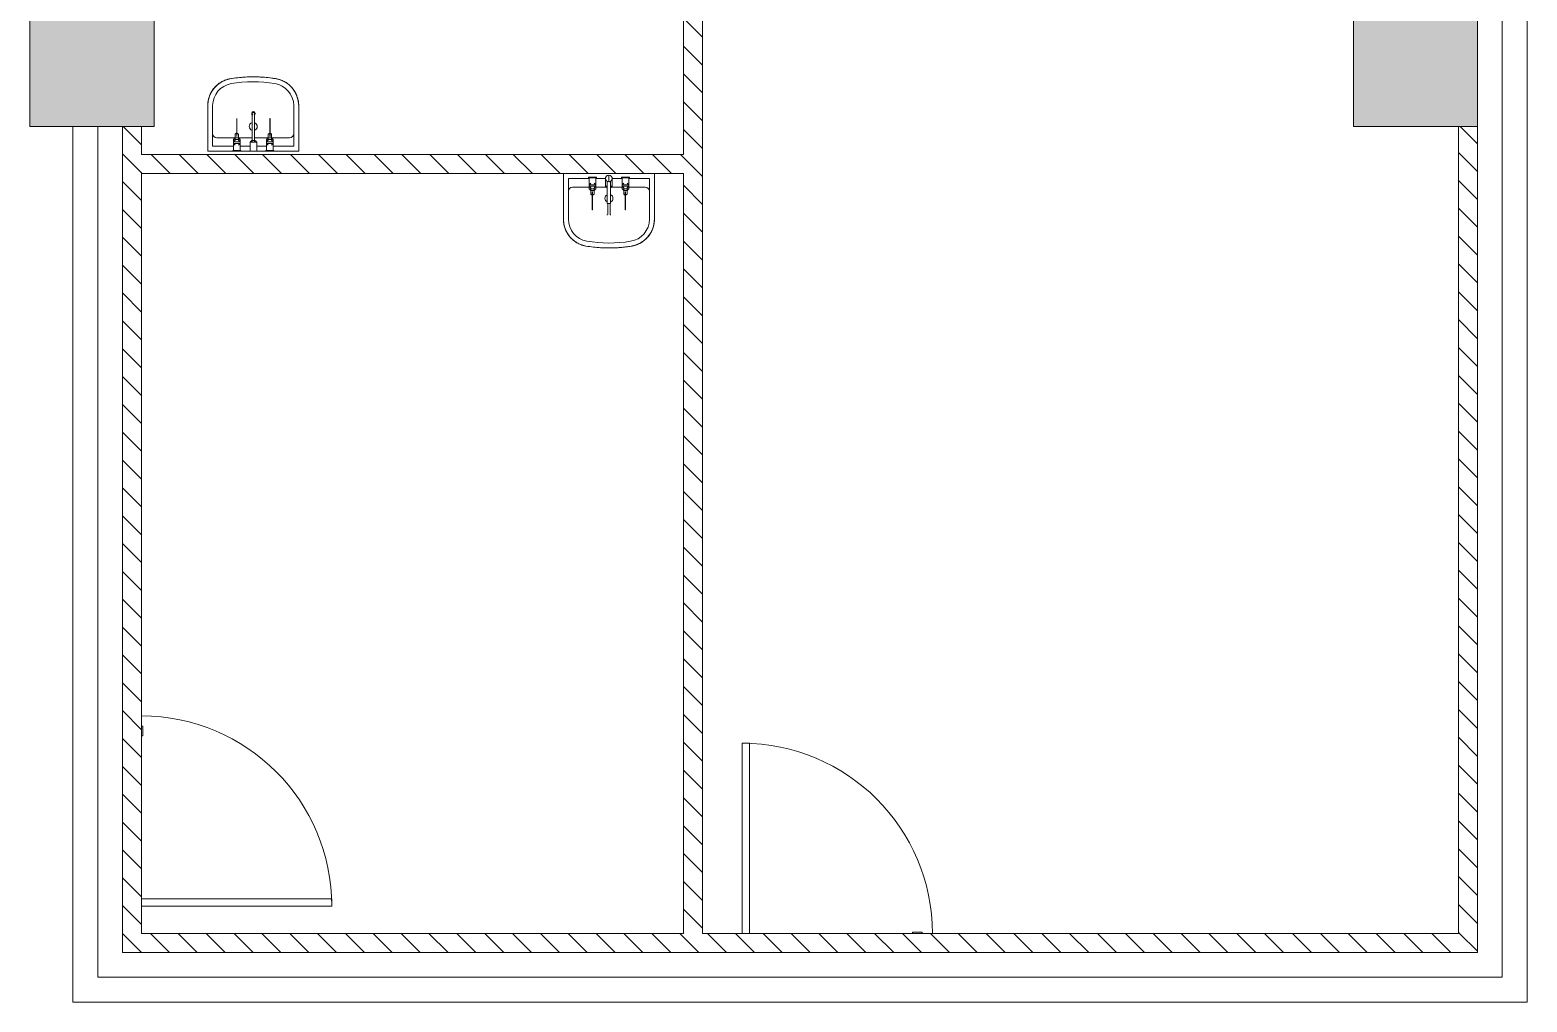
# Model space of a CAD drawing. Header units: millimetres. Extents: x -106145 to 154907, y -84585 to 152038.
# Drawn here: x 41014 to 50064, y -3935 to 1944 of the extents above; entities that cross this region are included whole.
import ezdxf

# ---------------------------------------------------------------- set-up
doc = ezdxf.new("R2010")
doc.units = ezdxf.units.MM
for name, color, linetype, lineweight in [('A-DOOR', 7, 'Continuous', 5), ('A-FLOR', 7, 'Continuous', 5), ('A-WALL', 7, 'Continuous', 5), ('A-WALL-PATT', 7, 'Continuous', 5), ('P-SANR-FIXT', 7, 'Continuous', 5), ('S-COLS', 7, 'Continuous', 5)]:
    doc.layers.add(name, color=color, linetype=linetype, lineweight=lineweight)
pattern_1 = [(315, (0, 0), (84.18955, 84.18955), [])]

# ---------------------------------------------------------------- blocks, each defined once
blk = doc.blocks.new('M_Concrete-Rectangular-Column - 750 x 750-3585654-Site Plan -MAIN')
at = {"layer": 'S-COLS', "true_color": 0xeaeaea}
blk.add_hatch(color=254, dxfattribs=at).paths.add_polyline_path([(-375, 375), (-375, -375), (375, -375), (375, 375), (-129.8, 375)], flags=0)
at = {"layer": 'S-COLS', "color": 254, "true_color": 0xdddddd}
for p, q in [((375, 375), (-375, 375)), ((-375, 375), (-375, -375)), ((375, -375), (375, 375)), ((-375, -375), (375, -375))]:
    blk.add_line(p, q, dxfattribs=at)
blk = doc.blocks.new('M_Door-Passage-Small Slit Vision Panel_Type B - 1_25_Type B-13938695-Site Plan -MAIN')
at = {"layer": 'A-DOOR', "color": 254, "lineweight": 9, "true_color": 0xdddddd}
for p, q in [((575, 1213.85), (530, 1213.85)), ((530, 1213.85), (530, 63.85)), ((575, 63.85), (575, 1213.85))]:
    blk.add_line(p, q, dxfattribs=at)
at = {"layer": 'A-DOOR', "color": 254, "true_color": 0xdddddd}
for p, q in [((-514.125, 71.85), (-514.125, 63.85)), ((-514.125, 71.85), (-454.125, 71.85)), ((-454.125, 63.85), (-454.125, 71.85))]:
    blk.add_line(p, q, dxfattribs=at)
blk.add_arc((575, 63.85), 1150, 90, 180, dxfattribs=at)
blk = doc.blocks.new('BASIN_handwash_Type_B - HYBA-010-4250252-Site Plan -MAIN')
at = {"layer": 'P-SANR-FIXT', "color": 254, "true_color": 0xdddddd}
for p, q in [((-275, 500), (-275, 224)), ((-275, 224), (-275, 500)), ((-275, 500), (-275, 351.1)), ((-120, 470), (-245, 470)), ((-245, 470), (-245, 224)), ((-245, 351.1), (-245, 470)), ((-20, 470), (-80.2, 470)), ((80.2, 470), (20, 470)), ((245, 470), (120, 470)), ((245, 470), (245, 224)), ((245, 470), (245, 351.1)), ((275, 224), (275, 500)), ((275, 224), (275, 500)), ((275, 351.1), (275, 500)), ((-114.1, 418), (-220, 418)), ((-10, 418), (-85.9, 418)), ((85.9, 418), (10, 418)), ((220, 418), (114.1, 418))]:
    blk.add_line(p, q, dxfattribs=at)
at = {"layer": 'P-SANR-FIXT', "color": 254, "true_color": 0xdddddd, "flags": 128}
for points in [[(-275, 224), (-274.9, 217.4), (-274.5, 210.8), (-273.8, 204.3), (-272.9, 197.7), (-271.7, 191.3), (-270.3, 184.8), (-268.6, 178.4), (-266.6, 172.1), (-264.4, 165.9), (-262, 159.8), (-259.3, 153.8), (-256.3, 147.8), (-253.2, 142.1), (-249.8, 136.4), (-246.2, 130.9), (-242.3, 125.5), (-238.3, 120.3), (-234, 115.2), (-229.6, 110.4), (-224.9, 105.7), (-220.1, 101.2), (-215.1, 96.9), (-209.9, 92.8), (-204.6, 88.9), (-199.1, 85.2), (-193.5, 81.8), (-187.7, 78.5), (-181.8, 75.5), (-175.8, 72.8), (-169.7, 70.3), (-163.5, 68), (-157.2, 66), (-150.8, 64.2), (-144.4, 62.7), (-139, 61.6)], [(134.9, 61), (141.4, 62.1), (147.9, 63.5), (154.3, 65.1), (160.6, 67), (166.9, 69.2), (173, 71.6), (179.1, 74.2), (185, 77.1), (190.8, 80.2), (196.5, 83.6), (202.1, 87.2), (207.5, 91), (212.7, 95), (217.8, 99.2), (222.7, 103.6), (227.4, 108.2), (232, 113), (236.3, 118), (240.5, 123.1), (244.4, 128.4), (248.1, 133.8), (251.6, 139.4), (254.9, 145.2), (258, 151), (260.8, 157), (263.3, 163.1), (265.6, 169.3), (267.7, 175.5), (269.5, 181.9), (271.1, 188.3), (272.4, 194.8), (273.4, 201.3), (274.2, 207.8), (274.7, 214.4), (275, 221)], [(-139, 61.6), (-106, 56.7), (-72.8, 53.2), (-50.6, 51.7)], [(-46, 51.4), (-39.5, 50.9), (-6.2, 50), (27.2, 50.4), (40.8, 51.2)], [(46.7, 51.5), (60.5, 52.2), (93.8, 55.3), (126.8, 59.7), (134.9, 61)]]:
    blk.add_lwpolyline(points, dxfattribs=at)
at = {"layer": 'P-SANR-FIXT', "color": 254, "true_color": 0xdddddd}
for centre, radius, start, end in [((-220, 393), 25, 90, 180), ((0, 350.5), 24.2, 118.61409, 241.38591), ((0, 350.5), 24.2, 298.64379, 61.35621), ((220, 393), 25, 360, 90)]:
    blk.add_arc(centre, radius, start, end, dxfattribs=at)
for centre, major_axis, start_param, end_param in [((-109.9, 224), (165.1, 0), 3.141593, 4.534908), ((-109.9, 224), (135.1, 0), 3.141593, 4.533834), ((109.9, 224), (-135.1, 0), 1.722189, 3.141593), ((109.9, 224), (165.1, 0), 4.864844, 6.283185), ((0, 883.6), (804.4, 0), 4.545194, 4.875019), ((0, 883.6), (834.4, 0), 4.544999, 4.874825)]:
    blk.add_ellipse(centre, major_axis=major_axis, ratio=0.999048, start_param=start_param, end_param=end_param, dxfattribs=at)
for points, knots in [([(-275, 224), (-275, 217.5), (-274.2, 204.7), (-271.5, 189.1), (-268.2, 176.8), (-265.2, 167.7), (-261.6, 158.7), (-257.6, 150.1), (-253.1, 141.7), (-248, 133.5), (-242.5, 125.6), (-236.6, 118.1), (-230.3, 111), (-223.4, 104.2), (-216.3, 97.8), (-208.8, 91.8), (-201, 86.3), (-192.8, 81.3), (-184.3, 76.7), (-172.8, 71.3), (-157.9, 65.8), (-145.4, 62.8), (-139, 61.7)], [0, 0, 0, 0, 0.083333, 0.166667, 0.208333, 0.25, 0.291667, 0.333333, 0.375, 0.416667, 0.458333, 0.5, 0.541667, 0.583333, 0.625, 0.666667, 0.708333, 0.75, 0.791667, 0.833333, 0.916667, 1, 1, 1, 1]), ([(134.9, 61), (141.5, 62), (154.3, 64.8), (169.5, 70), (181.4, 75.2), (190.1, 79.7), (198.5, 84.8), (206.6, 90.2), (214.3, 96.1), (221.7, 102.5), (228.7, 109.4), (235.3, 116.5), (241.4, 124.1), (247.1, 132.1), (252.3, 140.4), (257, 148.9), (261.1, 157.6), (264.8, 166.7), (267.9, 176), (271.4, 188.5), (274.2, 204.3), (275, 217.4), (275, 224)], [0, 0, 0, 0, 0.083333, 0.166667, 0.208333, 0.25, 0.291667, 0.333333, 0.375, 0.416667, 0.458333, 0.5, 0.541667, 0.583333, 0.625, 0.666667, 0.708333, 0.75, 0.791667, 0.833333, 0.916667, 1, 1, 1, 1]), ([(-139, 61.7), (-123.9, 59.1), (-93.6, 54.8), (-32.8, 49.7), (28.6, 49.5), (89.4, 54.4), (119.8, 58.5), (134.9, 61)], [0, 0, 0, 0, 0.166667, 0.333333, 0.666667, 0.833333, 1, 1, 1, 1])]:
    blk.add_open_spline(points, degree=3, knots=knots, dxfattribs=at)
blk = doc.blocks.new('M_Door-Passage-Small Slit Vision Panel_Type B - 1_25_Type B-13938696-Site Plan -MAIN')
at = {"layer": 'A-DOOR', "color": 254, "true_color": 0xdddddd}
for p, q in [((-514.125, -63.85), (-514.125, -71.85)), ((-454.125, -71.85), (-514.125, -71.85)), ((-454.125, -71.85), (-454.125, -63.85))]:
    blk.add_line(p, q, dxfattribs=at)
at = {"layer": 'A-DOOR', "color": 254, "lineweight": 9, "true_color": 0xdddddd}
for p, q in [((530, -1213.85), (530, -63.85)), ((575, -63.85), (575, -1213.85)), ((575, -1213.85), (530, -1213.85))]:
    blk.add_line(p, q, dxfattribs=at)
at = {"layer": 'A-DOOR', "color": 254, "true_color": 0xdddddd}
blk.add_arc((575, -63.85), 1150, 180, 270, dxfattribs=at)
blk = doc.blocks.new('TAPWARE_boiling-chilled_water_unit - HYTP-029-5775846-Site Plan -MAIN')
at = {"layer": 'P-SANR-FIXT', "color": 254, "true_color": 0xdddddd}
for p, q in [((0, 520), (0, 480)), ((0, 480), (0, 520)), ((10, 350), (-10, 350))]:
    blk.add_line(p, q, dxfattribs=at)
for start, end in [(90, 270), (164.65134, 180), (119.65134, 135), (270, 90), (315, 0)]:
    blk.add_arc((0, 500), 20, start, end, dxfattribs=at)
for points in [[(-6.3, 481), (-7.6, 481.4), (-8.8, 482), (-10, 482.7)], [(-10, 482.7), (-10, 473), (-10, 452.5), (-10, 419.4), (-10, 384.9), (-10, 361.6), (-10, 350)], [(10, 350), (10, 361.6), (10, 384.9), (10, 419.4), (10, 452.5), (10, 473), (10, 482.7)]]:
    blk.add_open_spline(points, degree=3, dxfattribs=at)
blk.add_open_spline([(10, 482.7), (8.2, 481.7), (5.6, 480.6), (2.8, 480.2), (2.1, 480.1)], degree=3, knots=[-1, -1, -1, -1, -0.7, -0.6, -0.6, -0.6, -0.6], dxfattribs=at)
blk = doc.blocks.new('BASIN_handwash_Type_B - HYBA-010-V65-Site Plan -MAIN')
at = {"layer": 'P-SANR-FIXT', "color": 254, "true_color": 0xdddddd}
for p, q in [((-275, -500), (-275, -224)), ((-275, -224), (-275, -500)), ((-245, -470), (-245, -224)), ((245, -470), (245, -224)), ((275, -224), (275, -500)), ((275, -224), (275, -500)), ((-275, -351.1), (-275, -500)), ((-245, -470), (-245, -351.1)), ((245, -351.1), (245, -470)), ((275, -500), (275, -351.1)), ((-107.6, -418), (-220, -418)), ((-5.1, -418), (-90.2, -418)), ((92.4, -418), (7.3, -418)), ((220, -418), (109.8, -418)), ((-110.5, -500), (-275, -500)), ((-275, -500), (-110.5, -500)), ((-118.2, -470), (-245, -470)), ((-18.8, -500), (-87.3, -500)), ((-87.3, -500), (-18.8, -500)), ((-18.1, -470), (-78.9, -470)), ((81.1, -470), (21.2, -470)), ((89.5, -500), (21.2, -500)), ((21.2, -500), (89.5, -500)), ((275, -500), (112.7, -500)), ((112.7, -500), (275, -500)), ((245, -470), (120.4, -470))]:
    blk.add_line(p, q, dxfattribs=at)
at = {"layer": 'P-SANR-FIXT', "color": 254, "true_color": 0xdddddd, "flags": 128}
for points in [[(-139, -61.6), (-145.5, -62.9), (-151.9, -64.5), (-158.3, -66.3), (-164.5, -68.4), (-170.7, -70.7), (-176.8, -73.2), (-182.8, -76), (-188.7, -79.1), (-194.4, -82.3), (-200, -85.8), (-205.5, -89.5), (-210.8, -93.4), (-215.9, -97.6), (-220.9, -101.9), (-225.7, -106.5), (-230.3, -111.2), (-234.7, -116.1), (-239, -121.2), (-243, -126.4), (-246.8, -131.8), (-250.4, -137.3), (-253.7, -143), (-256.8, -148.8), (-259.7, -154.8), (-262.4, -160.8), (-264.8, -166.9), (-267, -173.2), (-268.9, -179.5), (-270.5, -185.9), (-271.9, -192.3), (-273.1, -198.8), (-273.9, -205.4), (-274.6, -211.9), (-274.9, -218.5), (-275, -224)], [(-50.8, -51.7), (-64.7, -52.5), (-97.9, -55.7), (-130.9, -60.3), (-139, -61.6)], [(41.9, -51.2), (35.4, -50.7), (2, -50), (-31.3, -50.6), (-45, -51.4)], [(134.9, -61), (101.9, -56.2), (68.7, -52.8), (46.5, -51.4)], [(275, -224), (274.9, -217.4), (274.5, -210.8), (273.8, -204.3), (272.9, -197.7), (271.7, -191.3), (270.3, -184.8), (268.6, -178.4), (266.6, -172.1), (264.4, -165.9), (262, -159.8), (259.3, -153.8), (256.3, -147.8), (253.2, -142.1), (249.8, -136.4), (246.2, -130.9), (242.3, -125.5), (238.3, -120.3), (234, -115.2), (229.6, -110.4), (224.9, -105.7), (220.1, -101.2), (215.1, -96.9), (209.9, -92.8), (204.6, -88.9), (199.1, -85.2), (193.5, -81.8), (187.7, -78.5), (181.8, -75.5), (175.8, -72.8), (169.7, -70.3), (163.5, -68), (157.2, -66), (150.8, -64.2), (144.4, -62.7), (137.9, -61.5)]]:
    blk.add_lwpolyline(points, dxfattribs=at)
at = {"layer": 'P-SANR-FIXT', "color": 254, "true_color": 0xdddddd}
for centre, radius, start, end in [((0, -350.5), 24.2, 107.55335, 254.59168), ((0, -350.5), 24.2, 291.78176, 66.0732), ((-220, -393), 25, 180, 270), ((220, -393), 25, 270, 0)]:
    blk.add_arc(centre, radius, start, end, dxfattribs=at)
for centre, major_axis, start_param, end_param in [((-109.9, -224), (165.1, 0), 1.748277, 3.141593), ((0, -883.6), (834.4, 0), 1.40836, 1.738187), ((0, -883.6), (804.4, 0), 1.408166, 1.737991), ((109.9, -224), (165.1, 0), 0, 1.418341), ((-109.9, -224), (-135.1, 0), 4.890944, 6.283185), ((109.9, -224), (135.1, 0), 0, 1.419404)]:
    blk.add_ellipse(centre, major_axis=major_axis, ratio=0.999048, start_param=start_param, end_param=end_param, dxfattribs=at)
for points, knots in [([(-275, -224), (-275, -217.5), (-274.2, -204.7), (-271.5, -189.1), (-268.2, -176.8), (-265.2, -167.7), (-261.6, -158.7), (-257.6, -150.1), (-253.1, -141.7), (-248, -133.5), (-242.5, -125.6), (-236.6, -118.1), (-230.3, -111), (-223.4, -104.2), (-216.3, -97.8), (-208.8, -91.8), (-201, -86.3), (-192.8, -81.3), (-184.3, -76.7), (-172.8, -71.3), (-157.9, -65.8), (-145.4, -62.8), (-139, -61.7)], [-1, -1, -1, -1, -0.916667, -0.833333, -0.791667, -0.75, -0.708333, -0.666667, -0.625, -0.583333, -0.541667, -0.5, -0.458333, -0.416667, -0.375, -0.333333, -0.291667, -0.25, -0.208333, -0.166667, -0.083333, 0, 0, 0, 0]), ([(-139, -61.7), (-123.9, -59.1), (-93.6, -54.8), (-32.8, -49.7), (28.6, -49.5), (89.4, -54.4), (119.8, -58.5), (134.9, -61)], [-1, -1, -1, -1, -0.833333, -0.666667, -0.333333, -0.166667, 0, 0, 0, 0]), ([(134.9, -61), (141.5, -62), (154.3, -64.8), (169.5, -70), (181.4, -75.2), (190.1, -79.7), (198.5, -84.8), (206.6, -90.2), (214.3, -96.1), (221.7, -102.5), (228.7, -109.4), (235.3, -116.5), (241.4, -124.1), (247.1, -132.1), (252.3, -140.4), (257, -148.9), (261.1, -157.6), (264.8, -166.7), (267.9, -176), (271.4, -188.5), (274.2, -204.3), (275, -217.4), (275, -224)], [-1, -1, -1, -1, -0.916667, -0.833333, -0.791667, -0.75, -0.708333, -0.666667, -0.625, -0.583333, -0.541667, -0.5, -0.458333, -0.416667, -0.375, -0.333333, -0.291667, -0.25, -0.208333, -0.166667, -0.083333, 0, 0, 0, 0])]:
    blk.add_open_spline(points, degree=3, knots=knots, dxfattribs=at)
blk = doc.blocks.new('TAPWARE_wall_mount_elbow_levers - HYTP-038-V66-Site Plan -MAIN')
at = {"layer": 'P-SANR-FIXT', "color": 254, "true_color": 0xdddddd}
for p, q in [((-10, 276), (-10, 271.7)), ((10, 271.7), (10, 276)), ((-99, 242.3), (-101, 242.3)), ((-101, 237.3), (-101, 242.3)), ((-101, 242.3), (-101, 237.3)), ((-99, 242.3), (-101, 242.3)), ((-101, 237.3), (-101, 242.3)), ((-101, 242.3), (-101, 237.3)), ((-101, 212.7), (-101, 237.3)), ((-101, 212.7), (-101, 237.3)), ((-101, 195), (-101, 212.7)), ((-101, 212.7), (-101, 195)), ((-101, 195), (-101, 212.7)), ((-101, 212.7), (-101, 195)), ((-101, 151.7), (-101, 195)), ((-101, 151.7), (-101, 195)), ((-99, 237.3), (-99, 242.3)), ((-99, 242.3), (-99, 237.3)), ((-99, 237.3), (-99, 242.3)), ((-99, 242.3), (-99, 237.3)), ((-99, 237.3), (-99, 212.7)), ((-99, 237.3), (-99, 212.7)), ((-99, 195), (-99, 212.7)), ((-99, 212.7), (-99, 195)), ((-99, 195), (-99, 212.7)), ((-99, 212.7), (-99, 195)), ((-99, 195), (-99, 151.7)), ((-99, 195), (-99, 151.7)), ((-7.5, 220.2), (-7.5, 100)), ((7.5, 100), (7.5, 220.2)), ((101, 242.3), (99, 242.3)), ((99, 237.3), (99, 242.3)), ((99, 242.3), (99, 237.3)), ((99, 212.7), (99, 237.3)), ((99, 195), (99, 212.7)), ((99, 212.7), (99, 195)), ((99, 151.7), (99, 195)), ((101, 237.3), (101, 242.3)), ((101, 242.3), (101, 237.3)), ((101, 237.3), (101, 212.7)), ((101, 195), (101, 212.7)), ((101, 212.7), (101, 195)), ((101, 195), (101, 151.7)), ((-110, 126.1), (-120, 116.1)), ((-120, 116.1), (-120, 91.1)), ((-110, 111.1), (-120, 101.1)), ((-120, 101.1), (-120, 46.1)), ((-100, 101.1), (-120, 101.1)), ((-120, 91.1), (-110, 81.1)), ((-100, 91.1), (-120, 91.1)), ((-100, 116.1), (-114.1, 116.1)), ((-110, 149.7), (-110, 111.1)), ((-110, 149.7), (-110, 126.1)), ((-100, 149.7), (-108.7, 149.7)), ((-100, 149.7), (-108.7, 149.7)), ((-100, 126.1), (-108.7, 126.1)), ((-101, 134.1), (-101, 151.7)), ((-101, 134.1), (-101, 151.7)), ((-101, 150.8), (-101, 145.8)), ((-101, 150.8), (-101, 145.8)), ((-101, 134.1), (-99, 134.1)), ((-101, 134.1), (-99, 134.1)), ((-91.3, 149.7), (-100, 149.7)), ((-91.3, 149.7), (-100, 149.7)), ((-91.3, 126.1), (-100, 126.1)), ((-85.9, 116.1), (-100, 116.1)), ((-80, 101.1), (-100, 101.1)), ((-80, 91.1), (-100, 91.1)), ((-99, 151.7), (-99, 134.1)), ((-99, 151.7), (-99, 134.1)), ((-99, 145.8), (-99, 150.8)), ((-99, 145.8), (-99, 150.8)), ((-90, 111.1), (-90, 149.7)), ((-90, 126.1), (-90, 149.7)), ((-80, 116.1), (-90, 126.1)), ((-80, 101.1), (-90, 111.1)), ((-90, 81.1), (-80, 91.1)), ((-80, 91.1), (-80, 116.1)), ((-80, 46.1), (-80, 101.1)), ((-9.9, 110), (-19.9, 100)), ((-19.9, 100), (-19.9, 45)), ((0.1, 100), (-19.9, 100)), ((0.1, 110), (-8.6, 110)), ((8.8, 110), (0.1, 110)), ((20.1, 100), (0.1, 100)), ((20.1, 100), (10.1, 110)), ((20.1, 45), (20.1, 100)), ((90, 126.1), (80, 116.1)), ((80, 116.1), (80, 91.1)), ((90, 111.1), (80, 101.1)), ((80, 101.1), (80, 46.1)), ((80, 101.1), (100, 101.1)), ((80, 91.1), (90, 81.1)), ((80, 91.1), (100, 91.1)), ((85.9, 116.1), (100, 116.1)), ((90, 149.7), (90, 111.1)), ((90, 149.7), (90, 126.1)), ((91.3, 149.7), (100, 149.7)), ((91.3, 149.7), (100, 149.7)), ((91.3, 126.1), (100, 126.1)), ((99, 134.1), (99, 151.7)), ((99, 150.8), (99, 145.8)), ((99, 134.1), (101, 134.1)), ((100, 149.7), (108.7, 149.7)), ((100, 149.7), (108.7, 149.7)), ((100, 126.1), (108.7, 126.1)), ((100, 116.1), (114.1, 116.1)), ((100, 101.1), (120, 101.1)), ((100, 91.1), (120, 91.1)), ((101, 151.7), (101, 134.1)), ((101, 145.8), (101, 150.8)), ((110, 111.1), (110, 149.7)), ((110, 126.1), (110, 149.7)), ((120, 116.1), (110, 126.1)), ((120, 101.1), (110, 111.1)), ((110, 81.1), (120, 91.1)), ((120, 91.1), (120, 116.1)), ((120, 46.1), (120, 101.1)), ((-124, 50), (-124, 45)), ((-124, 50), (-76, 50)), ((-120.8, 50), (-124, 50)), ((-124, 45), (-112, 45)), ((-76, 45), (-124, 45)), ((-100, 46.1), (-120, 46.1)), ((-112, 45), (-111.6, 45)), ((-88, 45), (-112, 45)), ((-80, 46.1), (-100, 46.1)), ((-88.4, 45), (-88, 45)), ((-88, 45), (-76, 45)), ((-76, 50), (-79.2, 50)), ((-76, 45), (-76, 50)), ((0.1, 45), (-19.9, 45)), ((20.1, 45), (0.1, 45)), ((76, 50), (76, 45)), ((76, 50), (124, 50)), ((79.2, 50), (76, 50)), ((76, 45), (88, 45)), ((124, 45), (76, 45)), ((80, 46.1), (100, 46.1)), ((112, 45), (88, 45)), ((88, 45), (88.4, 45)), ((100, 46.1), (120, 46.1)), ((111.6, 45), (112, 45)), ((112, 45), (124, 45)), ((124, 50), (120.8, 50)), ((124, 45), (124, 50))]:
    blk.add_line(p, q, dxfattribs=at)
at = {"layer": 'P-SANR-FIXT', "color": 254, "true_color": 0xdddddd, "flags": 128}
for points in [[(-7.5, 271.7), (-7.5, 271.2), (-7.5, 270.5), (-7.5, 269.8), (-7.5, 268.9), (-7.5, 268.1), (-7.5, 267.1), (-7.5, 266), (-7.5, 264.9), (-7.5, 263.7), (-7.5, 262.5), (-7.5, 261.1), (-7.5, 259.7), (-7.5, 258.3), (-7.5, 256.8), (-7.5, 255.2), (-7.5, 253.6), (-7.5, 251.9), (-7.5, 250.1), (-7.5, 248.3), (-7.5, 246.5), (-7.5, 244.6), (-7.5, 242.7), (-7.5, 240.8), (-7.5, 238.8), (-7.5, 236.8), (-7.5, 234.8), (-7.5, 232.7), (-7.5, 230.6), (-7.5, 228.5), (-7.5, 226.4), (-7.5, 224.3), (-7.5, 222.2), (-7.5, 220.2)], [(7.5, 220.2), (7.5, 222.3), (7.5, 224.4), (7.5, 226.5), (7.5, 228.7), (7.5, 230.8), (7.5, 232.8), (7.5, 234.9), (7.5, 236.9), (7.5, 238.9), (7.5, 240.9), (7.5, 242.9), (7.5, 244.8), (7.5, 246.6), (7.5, 248.5), (7.5, 250.2), (7.5, 252), (7.5, 253.7), (7.5, 255.3), (7.5, 256.9), (7.5, 258.4), (7.5, 259.8), (7.5, 261.2), (7.5, 262.5), (7.5, 263.8), (7.5, 265), (7.5, 266.1), (7.5, 267.1), (7.5, 268.1), (7.5, 269), (7.5, 269.8), (7.5, 270.5), (7.5, 271.2), (7.5, 271.7)], [(-109, 149.7), (-108.5, 150.1), (-108, 150.5), (-107.6, 150.9), (-107.1, 151.2), (-106.5, 151.6), (-106, 151.9), (-105.5, 152.2), (-104.9, 152.5), (-104.3, 152.7), (-103.8, 153), (-103.2, 153.2), (-102.6, 153.4), (-102, 153.5), (-101.4, 153.6), (-100.8, 153.8)], [(-109, 149.7), (-108.5, 150.1), (-108, 150.5), (-107.6, 150.9), (-107.1, 151.2), (-106.5, 151.6), (-106, 151.9), (-105.5, 152.2), (-104.9, 152.5), (-104.3, 152.7), (-103.8, 153), (-103.2, 153.2), (-102.6, 153.4), (-102, 153.5), (-101.4, 153.6), (-100.8, 153.8)], [(-98.8, 153.7), (-98.2, 153.6), (-97.6, 153.4), (-97, 153.2), (-96.4, 153), (-95.8, 152.8), (-95.3, 152.6), (-94.7, 152.3), (-94.1, 152), (-93.6, 151.7), (-93.1, 151.3), (-92.6, 151), (-92.1, 150.6), (-91.6, 150.2), (-91.2, 149.8), (-91, 149.7)], [(-98.8, 153.7), (-98.2, 153.6), (-97.6, 153.4), (-97, 153.2), (-96.4, 153), (-95.8, 152.8), (-95.3, 152.6), (-94.7, 152.3), (-94.1, 152), (-93.6, 151.7), (-93.1, 151.3), (-92.6, 151), (-92.1, 150.6), (-91.6, 150.2), (-91.2, 149.8), (-91, 149.7)], [(91, 149.7), (91.5, 150.1), (92, 150.5), (92.4, 150.9), (92.9, 151.2), (93.5, 151.6), (94, 151.9), (94.5, 152.2), (95.1, 152.5), (95.7, 152.7), (96.2, 153), (96.8, 153.2), (97.4, 153.4), (98, 153.5), (98.6, 153.6), (99.2, 153.8)], [(91, 149.7), (91.5, 150.1), (92, 150.5), (92.4, 150.9), (92.9, 151.2), (93.5, 151.6), (94, 151.9), (94.5, 152.2), (95.1, 152.5), (95.7, 152.7), (96.2, 153), (96.8, 153.2), (97.4, 153.4), (98, 153.5), (98.6, 153.6), (99.2, 153.8)], [(101.2, 153.7), (101.8, 153.6), (102.4, 153.4), (103, 153.2), (103.6, 153), (104.2, 152.8), (104.7, 152.6), (105.3, 152.3), (105.9, 152), (106.4, 151.7), (106.9, 151.3), (107.4, 151), (107.9, 150.6), (108.4, 150.2), (108.8, 149.8), (109, 149.7)], [(101.2, 153.7), (101.8, 153.6), (102.4, 153.4), (103, 153.2), (103.6, 153), (104.2, 152.8), (104.7, 152.6), (105.3, 152.3), (105.9, 152), (106.4, 151.7), (106.9, 151.3), (107.4, 151), (107.9, 150.6), (108.4, 150.2), (108.8, 149.8), (109, 149.7)]]:
    blk.add_lwpolyline(points, dxfattribs=at)
at = {"layer": 'P-SANR-FIXT', "color": 254, "true_color": 0xdddddd}
for centre, major_axis, start_param, end_param in [((0, 276), (-10, 0), 3.141593, 6.283185), ((0, 271.7), (10, 0), 0, 3.141593), ((0, 276), (10, 0), 3.141593, 3.403392), ((0, 271.7), (10, 0), 3.141593, 4.18879), ((0, 271.7), (-7.5, 0), 3.141593, 6.283185), ((0, 271.7), (7.5, 0), 3.141593, 4.18879), ((0, 271.7), (10, 0), 5.235988, 6.283185), ((0, 271.7), (-7.5, 0), 2.356194, 3.141593), ((0, 276), (-10, 0), 2.879793, 3.141593)]:
    blk.add_ellipse(centre, major_axis=major_axis, ratio=0.968067, start_param=start_param, end_param=end_param, dxfattribs=at)
blk = doc.blocks.new('TAPWARE_wall_mount_elbow_levers - HYTP-038-V82-Site Plan -MAIN')
at = {"layer": 'P-SANR-FIXT', "color": 254, "true_color": 0xdddddd}
for p, q in [((-10, 276), (-10, 271.7)), ((10, 271.7), (10, 276)), ((-99, 242.3), (-101, 242.3)), ((-101, 237.3), (-101, 242.3)), ((-101, 242.3), (-101, 237.3)), ((-99, 242.3), (-101, 242.3)), ((-101, 237.3), (-101, 242.3)), ((-101, 242.3), (-101, 237.3)), ((-101, 212.7), (-101, 237.3)), ((-101, 212.7), (-101, 237.3)), ((-101, 195), (-101, 212.7)), ((-101, 212.7), (-101, 195)), ((-101, 195), (-101, 212.7)), ((-101, 212.7), (-101, 195)), ((-101, 151.7), (-101, 195)), ((-101, 151.7), (-101, 195)), ((-99, 237.3), (-99, 242.3)), ((-99, 242.3), (-99, 237.3)), ((-99, 237.3), (-99, 242.3)), ((-99, 242.3), (-99, 237.3)), ((-99, 237.3), (-99, 212.7)), ((-99, 237.3), (-99, 212.7)), ((-99, 195), (-99, 212.7)), ((-99, 212.7), (-99, 195)), ((-99, 195), (-99, 212.7)), ((-99, 212.7), (-99, 195)), ((-99, 195), (-99, 151.7)), ((-99, 195), (-99, 151.7)), ((-7.5, 220.2), (-7.5, 204)), ((7.5, 204), (7.5, 220.2)), ((101, 242.3), (99, 242.3)), ((99, 237.3), (99, 242.3)), ((99, 242.3), (99, 237.3)), ((99, 212.7), (99, 237.3)), ((99, 195), (99, 212.7)), ((99, 212.7), (99, 195)), ((99, 151.7), (99, 195)), ((101, 237.3), (101, 242.3)), ((101, 242.3), (101, 237.3)), ((101, 237.3), (101, 212.7)), ((101, 195), (101, 212.7)), ((101, 212.7), (101, 195)), ((101, 195), (101, 151.7)), ((-110, 126.1), (-120, 116.1)), ((-120, 116.1), (-120, 91.1)), ((-110, 111.1), (-120, 101.1)), ((-120, 101.1), (-120, 46.1)), ((-100, 101.1), (-120, 101.1)), ((-120, 91.1), (-110, 81.1)), ((-100, 91.1), (-120, 91.1)), ((-100, 116.1), (-114.1, 116.1)), ((-110, 149.7), (-110, 111.1)), ((-110, 149.7), (-110, 126.1)), ((-100, 149.7), (-108.7, 149.7)), ((-100, 149.7), (-108.7, 149.7)), ((-100, 126.1), (-108.7, 126.1)), ((-101, 134.1), (-101, 151.7)), ((-101, 134.1), (-101, 151.7)), ((-101, 150.8), (-101, 145.8)), ((-101, 150.8), (-101, 145.8)), ((-101, 134.1), (-99, 134.1)), ((-101, 134.1), (-99, 134.1)), ((-91.3, 149.7), (-100, 149.7)), ((-91.3, 149.7), (-100, 149.7)), ((-91.3, 126.1), (-100, 126.1)), ((-85.9, 116.1), (-100, 116.1)), ((-80, 101.1), (-100, 101.1)), ((-80, 91.1), (-100, 91.1)), ((-99, 151.7), (-99, 134.1)), ((-99, 151.7), (-99, 134.1)), ((-99, 145.8), (-99, 150.8)), ((-99, 145.8), (-99, 150.8)), ((-90, 111.1), (-90, 149.7)), ((-90, 126.1), (-90, 149.7)), ((-80, 116.1), (-90, 126.1)), ((-80, 101.1), (-90, 111.1)), ((-90, 81.1), (-80, 91.1)), ((-80, 91.1), (-80, 116.1)), ((-80, 46.1), (-80, 101.1)), ((-10, 109.9), (-19.9, 100)), ((-19.9, 100), (-19.9, 45)), ((-10.3, 100), (-19.9, 100)), ((20.1, 100), (10.1, 110)), ((20.1, 100), (10.3, 100)), ((20.1, 45), (20.1, 100)), ((90, 126.1), (80, 116.1)), ((80, 116.1), (80, 91.1)), ((90, 111.1), (80, 101.1)), ((80, 101.1), (80, 46.1)), ((80, 101.1), (100, 101.1)), ((80, 91.1), (90, 81.1)), ((80, 91.1), (100, 91.1)), ((85.9, 116.1), (100, 116.1)), ((90, 149.7), (90, 111.1)), ((90, 149.7), (90, 126.1)), ((91.3, 149.7), (100, 149.7)), ((91.3, 149.7), (100, 149.7)), ((91.3, 126.1), (100, 126.1)), ((99, 134.1), (99, 151.7)), ((99, 150.8), (99, 145.8)), ((99, 134.1), (101, 134.1)), ((100, 149.7), (108.7, 149.7)), ((100, 149.7), (108.7, 149.7)), ((100, 126.1), (108.7, 126.1)), ((100, 116.1), (114.1, 116.1)), ((100, 101.1), (120, 101.1)), ((100, 91.1), (120, 91.1)), ((101, 151.7), (101, 134.1)), ((101, 145.8), (101, 150.8)), ((110, 111.1), (110, 149.7)), ((110, 126.1), (110, 149.7)), ((120, 116.1), (110, 126.1)), ((120, 101.1), (110, 111.1)), ((110, 81.1), (120, 91.1)), ((120, 91.1), (120, 116.1)), ((120, 46.1), (120, 101.1)), ((-124, 50), (-124, 45)), ((-124, 50), (-76, 50)), ((-120.8, 50), (-124, 50)), ((-124, 45), (-112, 45)), ((-76, 45), (-124, 45)), ((-100, 46.1), (-120, 46.1)), ((-112, 45), (-111.6, 45)), ((-88, 45), (-112, 45)), ((-80, 46.1), (-100, 46.1)), ((-88.4, 45), (-88, 45)), ((-88, 45), (-76, 45)), ((-76, 50), (-79.2, 50)), ((-76, 45), (-76, 50)), ((76, 50), (76, 45)), ((76, 50), (124, 50)), ((79.2, 50), (76, 50)), ((76, 45), (88, 45)), ((124, 45), (76, 45)), ((80, 46.1), (100, 46.1)), ((112, 45), (88, 45)), ((88, 45), (88.4, 45)), ((100, 46.1), (120, 46.1)), ((111.6, 45), (112, 45)), ((112, 45), (124, 45)), ((124, 50), (120.8, 50)), ((124, 45), (124, 50))]:
    blk.add_line(p, q, dxfattribs=at)
at = {"layer": 'P-SANR-FIXT', "color": 254, "true_color": 0xdddddd, "flags": 128}
for points in [[(-7.5, 271.7), (-7.5, 271.2), (-7.5, 270.5), (-7.5, 269.8), (-7.5, 268.9), (-7.5, 268.1), (-7.5, 267.1), (-7.5, 266), (-7.5, 264.9), (-7.5, 263.7), (-7.5, 262.5), (-7.5, 261.1), (-7.5, 259.7), (-7.5, 258.3), (-7.5, 256.8), (-7.5, 255.2), (-7.5, 253.6), (-7.5, 251.9), (-7.5, 250.1), (-7.5, 248.3), (-7.5, 246.5), (-7.5, 244.6), (-7.5, 242.7), (-7.5, 240.8), (-7.5, 238.8), (-7.5, 236.8), (-7.5, 234.8), (-7.5, 232.7), (-7.5, 230.6), (-7.5, 228.5), (-7.5, 226.4), (-7.5, 224.3), (-7.5, 222.2), (-7.5, 220.2)], [(7.5, 220.2), (7.5, 222.3), (7.5, 224.4), (7.5, 226.5), (7.5, 228.7), (7.5, 230.8), (7.5, 232.8), (7.5, 234.9), (7.5, 236.9), (7.5, 238.9), (7.5, 240.9), (7.5, 242.9), (7.5, 244.8), (7.5, 246.6), (7.5, 248.5), (7.5, 250.2), (7.5, 252), (7.5, 253.7), (7.5, 255.3), (7.5, 256.9), (7.5, 258.4), (7.5, 259.8), (7.5, 261.2), (7.5, 262.5), (7.5, 263.8), (7.5, 265), (7.5, 266.1), (7.5, 267.1), (7.5, 268.1), (7.5, 269), (7.5, 269.8), (7.5, 270.5), (7.5, 271.2), (7.5, 271.7)], [(-109, 149.7), (-108.5, 150.1), (-108, 150.5), (-107.6, 150.9), (-107.1, 151.2), (-106.5, 151.6), (-106, 151.9), (-105.5, 152.2), (-104.9, 152.5), (-104.3, 152.7), (-103.8, 153), (-103.2, 153.2), (-102.6, 153.4), (-102, 153.5), (-101.4, 153.6), (-100.8, 153.8)], [(-109, 149.7), (-108.5, 150.1), (-108, 150.5), (-107.6, 150.9), (-107.1, 151.2), (-106.5, 151.6), (-106, 151.9), (-105.5, 152.2), (-104.9, 152.5), (-104.3, 152.7), (-103.8, 153), (-103.2, 153.2), (-102.6, 153.4), (-102, 153.5), (-101.4, 153.6), (-100.8, 153.8)], [(-98.8, 153.7), (-98.2, 153.6), (-97.6, 153.4), (-97, 153.2), (-96.4, 153), (-95.8, 152.8), (-95.3, 152.6), (-94.7, 152.3), (-94.1, 152), (-93.6, 151.7), (-93.1, 151.3), (-92.6, 151), (-92.1, 150.6), (-91.6, 150.2), (-91.2, 149.8), (-91, 149.7)], [(-98.8, 153.7), (-98.2, 153.6), (-97.6, 153.4), (-97, 153.2), (-96.4, 153), (-95.8, 152.8), (-95.3, 152.6), (-94.7, 152.3), (-94.1, 152), (-93.6, 151.7), (-93.1, 151.3), (-92.6, 151), (-92.1, 150.6), (-91.6, 150.2), (-91.2, 149.8), (-91, 149.7)], [(91, 149.7), (91.5, 150.1), (92, 150.5), (92.4, 150.9), (92.9, 151.2), (93.5, 151.6), (94, 151.9), (94.5, 152.2), (95.1, 152.5), (95.7, 152.7), (96.2, 153), (96.8, 153.2), (97.4, 153.4), (98, 153.5), (98.6, 153.6), (99.2, 153.8)], [(91, 149.7), (91.5, 150.1), (92, 150.5), (92.4, 150.9), (92.9, 151.2), (93.5, 151.6), (94, 151.9), (94.5, 152.2), (95.1, 152.5), (95.7, 152.7), (96.2, 153), (96.8, 153.2), (97.4, 153.4), (98, 153.5), (98.6, 153.6), (99.2, 153.8)], [(101.2, 153.7), (101.8, 153.6), (102.4, 153.4), (103, 153.2), (103.6, 153), (104.2, 152.8), (104.7, 152.6), (105.3, 152.3), (105.9, 152), (106.4, 151.7), (106.9, 151.3), (107.4, 151), (107.9, 150.6), (108.4, 150.2), (108.8, 149.8), (109, 149.7)], [(101.2, 153.7), (101.8, 153.6), (102.4, 153.4), (103, 153.2), (103.6, 153), (104.2, 152.8), (104.7, 152.6), (105.3, 152.3), (105.9, 152), (106.4, 151.7), (106.9, 151.3), (107.4, 151), (107.9, 150.6), (108.4, 150.2), (108.8, 149.8), (109, 149.7)]]:
    blk.add_lwpolyline(points, dxfattribs=at)
blk = doc.blocks.new('2022_11_09_AB BLOCKFACADE WITH CONTINOUS WINDOW_rvt-1-Site Plan -MAIN')
at = {"layer": 'A-WALL-PATT', "true_color": 0xeaeaea}
h = blk.add_hatch(dxfattribs=at)
h.set_pattern_fill('FP_19', color=254, style=0, pattern_type=2)
h.set_pattern_definition(pattern_1)
h.paths.add_polyline_path([(41688.7, -3520), (41688.7, 1360.1), (41573.7, 1360.1), (41573.7, -3520)], flags=0)
h.paths.add_polyline_path([(41573.7, 2110.1), (41688.7, 2110.1), (41688.7, 9360.1), (41573.7, 9360.1), (41573.7, 2680)], flags=0)
h.paths.add_polyline_path([(41688.7, 10110.1), (41688.7, 10490), (41573.7, 10490), (41573.7, 10110.1)], flags=0)
h = blk.add_hatch(dxfattribs=at)
h.set_pattern_fill('FP_19', color=254, style=0, pattern_type=2)
h.set_pattern_definition(pattern_1)
h.paths.add_polyline_path([(44965.5, -3520), (45078.7, -3520), (45078.7, 10490), (44963.7, 10490), (44963.7, -3520)], flags=0)
h = blk.add_hatch(dxfattribs=at)
h.set_pattern_fill('FP_19', color=254, style=0, pattern_type=2)
h.set_pattern_definition(pattern_1)
h.paths.add_polyline_path([(49763.7, -3520), (49763.7, 1360), (49648.7, 1360), (49648.7, -3520)], flags=0)
h = blk.add_hatch(dxfattribs=at)
h.set_pattern_fill('FP_19', color=254, style=0, pattern_type=2)
h.set_pattern_definition(pattern_1)
h.paths.add_polyline_path([(44963.7, 1075), (44963.7, 1190), (41688.7, 1190), (41688.7, 1075), (44702.9, 1075)], flags=0)
h = blk.add_hatch(dxfattribs=at)
h.set_pattern_fill('FP_19', color=254, style=0, pattern_type=2)
h.set_pattern_definition(pattern_1)
h.paths.add_polyline_path([(49166.3, -3635), (49763.7, -3635), (49763.7, -3520), (41573.7, -3520), (41573.7, -3635), (47065.9, -3635)], flags=0)
at = {"layer": 'A-FLOR', "color": 254, "true_color": 0xdddddd}
for p, q in [((50063.7, -3935), (50063.7, 10905)), ((50063.7, 10905), (50063.7, -3935)), ((49913.7, 10755), (49913.7, -3785)), ((49913.7, -3785), (49913.7, 10755)), ((41273.7, 1360.1), (41273.7, -3935)), ((41273.7, -3935), (41273.7, 1360.1)), ((41423.7, -3785), (41423.7, 1360.1)), ((41423.7, 1360.1), (41423.7, -3785)), ((49913.7, -3785), (41423.7, -3785)), ((41423.7, -3785), (49913.7, -3785)), ((41273.7, -3935), (50063.7, -3935)), ((50063.7, -3935), (41273.7, -3935))]:
    blk.add_line(p, q, dxfattribs=at)
at = {"layer": 'A-WALL', "color": 254, "lineweight": 18, "true_color": 0xdddddd}
for p, q in [((44963.7, 5785), (44963.7, 1190)), ((45078.7, -3520), (45078.7, 3430)), ((41573.7, 1360.1), (41573.7, -3520)), ((41688.7, 1190), (41688.7, 1360.1)), ((49648.7, 1360), (49648.7, -3520)), ((49763.7, -3520), (49763.7, 1360)), ((44963.7, 1190), (41688.7, 1190)), ((41688.7, -3520), (41688.7, 1075)), ((41688.7, 1075), (44963.7, 1075)), ((44963.7, 1075), (44963.7, -3520)), ((41573.7, -3520), (41573.7, -3635)), ((44963.7, -3520), (41688.7, -3520)), ((49648.7, -3520), (45078.7, -3520)), ((49763.7, -3635), (49763.7, -3520)), ((41573.7, -3635), (49763.7, -3635))]:
    blk.add_line(p, q, dxfattribs=at)
at = {"color": 253, "lineweight": 5, "true_color": 0xaaaaaa}
for name, p, rotation in [('M_Concrete-Rectangular-Column - 750 x 750-3585654-Site Plan -MAIN', (41388.7, 1735.1), 90.00000482565893), ('M_Concrete-Rectangular-Column - 750 x 750-3585654-Site Plan -MAIN', (49388.7, 1735.1), 90.00000482565893), ('TAPWARE_wall_mount_elbow_levers - HYTP-038-V66-Site Plan -MAIN', (42364.4, 1165), 359.9999977411273), ('TAPWARE_wall_mount_elbow_levers - HYTP-038-V82-Site Plan -MAIN', (44513.7, 1099), 179.9999977411273), ('M_Door-Passage-Small Slit Vision Panel_Type B - 1_25_Type B-13938695-Site Plan -MAIN', (41624.9, -2780), 270), ('M_Door-Passage-Small Slit Vision Panel_Type B - 1_25_Type B-13938696-Site Plan -MAIN', (45893.7, -3583.8), 180)]:
    blk.add_blockref(name, p, dxfattribs=dict(at, rotation=rotation))
for name, p in [('BASIN_handwash_Type_B - HYBA-010-V65-Site Plan -MAIN', (42363.3, 1710)), ('BASIN_handwash_Type_B - HYBA-010-4250252-Site Plan -MAIN', (44513.7, 575)), ('TAPWARE_boiling-chilled_water_unit - HYTP-029-5775846-Site Plan -MAIN', (44513.7, 545))]:
    blk.add_blockref(name, p, dxfattribs=at)

msp = doc.modelspace()

# ---------------------------------------------------------------- block references
at = {"lineweight": 5}
msp.add_blockref('2022_11_09_AB BLOCKFACADE WITH CONTINOUS WINDOW_rvt-1-Site Plan -MAIN', (0, 0), dxfattribs=at)

doc.saveas('drawing.dxf')
